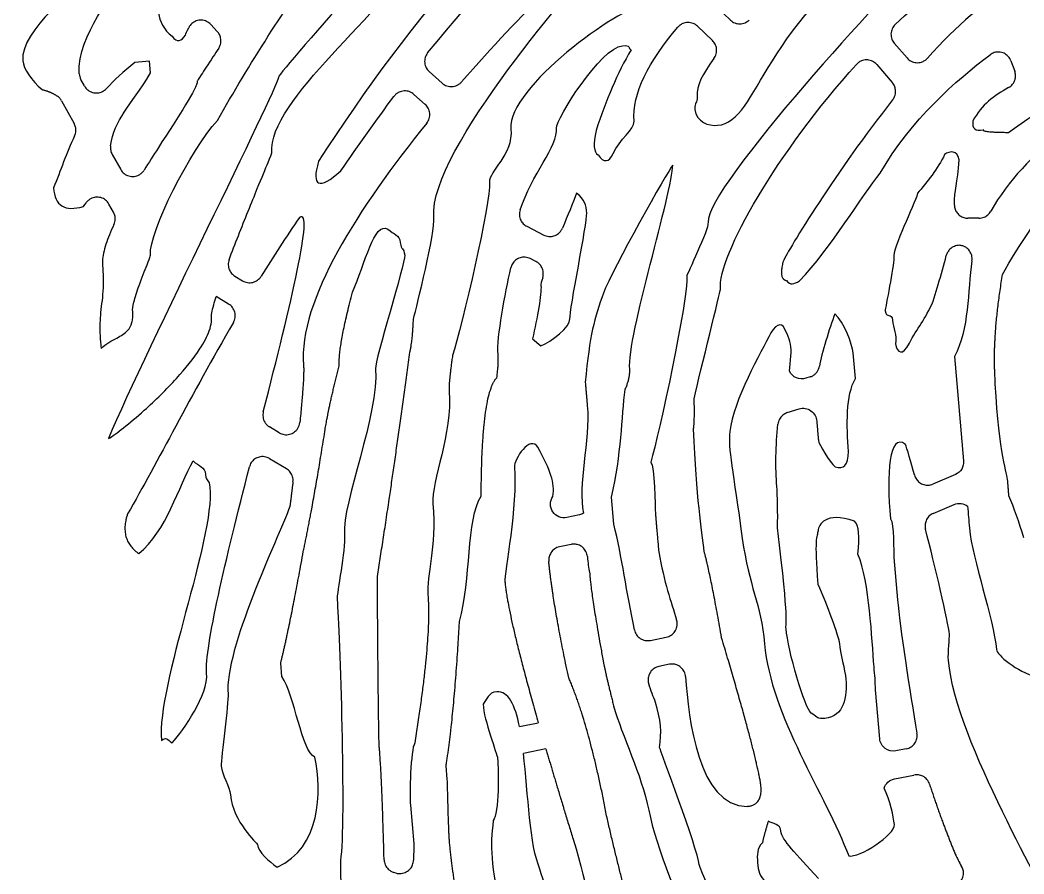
# Model space of a CAD drawing. Header units: inches. Extents: x -29.8 to 29.8, y -43 to 42.9.
# Drawn here: x -28.79 to -1.08, y -30.29 to -6.71 of the extents above; entities that cross this region are included whole.
import ezdxf

# ---------------------------------------------------------------- set-up
doc = ezdxf.new("R2010")
doc.units = ezdxf.units.IN
doc.header["$MEASUREMENT"] = 0

msp = doc.modelspace()

# ---------------------------------------------------------------- linework, layer by layer
for p, q in [((-9.186, -6.707), (-9.573, -6.338)), ((-23.527, -6.827), (-23.349, -7.019)), ((-10.095, -6.877), (-9.681, -7.272)), ((-4.309, -7.753), (-4.661, -7.345)), ((-5.142, -7.935), (-4.716, -8.43)), ((-1.439, -7.834), (-1.336, -8.115)), ((-17.139, -8.449), (-17.499, -8.13)), ((-27.016, -8.524), (-27.113, -8.347)), ((-17.923, -8.757), (-17.608, -9.036)), ((-27.646, -8.935), (-27.3, -9.563)), ((-26.249, -10.417), (-26.014, -10.835)), ((-26.215, -12.007), (-26.339, -11.787)), ((-2.326, -12.177), (-2.628, -12.177)), ((-14.807, -12.402), (-14.338, -12.642)), ((-14.553, -13.375), (-14.708, -13.295)), ((-22.865, -13.777), (-22.651, -13.906)), ((-3.59, -14.466), (-3.45, -14.007)), ((-23.036, -14.55), (-23.381, -14.342)), ((-14.646, -15.508), (-14.415, -15.704)), ((-5.735, -16.61), (-5.798, -15.896)), ((-21.637, -18.105), (-21.908, -17.944)), ((-21.909, -18.817), (-21.441, -19.095)), ((-12.403, -20.628), (-12.466, -19.887)), ((-13.585, -21.188), (-13.903, -21.256)), ((-4.673, -21.554), (-4.572, -22.715)), ((-11.394, -23.839), (-10.956, -23.752)), ((-21.566, -24.84), (-21.599, -24.464)), ((-10.87, -24.5), (-11.156, -24.556)), ((-15.009, -26.216), (-14.487, -26.113)), ((-14.278, -26.836), (-14.898, -26.959)), ((-17, -27.672), (-17.034, -27.301)), ((-18.017, -28.388), (-17.923, -29.459)), ((-19.951, -29.915), (-19.936, -31.458)), ((-18.415, -30.265), (-18.477, -30.246))]:
    msp.add_line(p, q)
msp.add_lwpolyline([(-25.19, -8.165), (-25.218, -7.844), (-25.625, -7.88)])
for points in [[(-6.983, -16.561), (-7.102, -16.599, -0.371338), (-7.552, -16.407), (-7.506, -15.887)], [(-2.999, -15.998), (-2.747, -18.88, -0.324987), (-2.974, -19.258), (-3.595, -19.521)], [(-7.614, -17.549), (-7.29, -17.446, -0.494873), (-6.801, -17.788)], [(-13.236, -20.325, -0.086664), (-13.355, -20.373), (-13.699, -20.446, -0.67863), (-14.086, -19.866)], [(-3.583, -20.331), (-3.006, -20.086, -0.26371), (-2.638, -20.128)], [(-4.33, -26.836), (-4.614, -26.892, -0.446199), (-5.061, -26.556), (-5.179, -25.208)], [(-4.942, -27.917, -0.271924), (-4.658, -27.665), (-4.117, -27.558)]]:
    msp.add_lwpolyline(points, format="xyb")
msp.add_ellipse((-245.726, -61.823), major_axis=(-238.199, -46.167), ratio=0.068602, start_param=3.127762, end_param=3.163836)
for points, degree in [([(-17.543, -7.614), (-14.777, -4.18), (-11.811, -1.671), (-7.852, 0.32)], 3), ([(-11.055, -0.4), (-14.924, -2.97), (-18.009, -6.646), (-20.554, -10.604)], 3), ([(-9.541, -9.612), (-8.347, -9.508), (-8.41, -6.754), (-4.391, -4.232)], 3), ([(-4.635, -6.829), (-3.251, -5.513), (-1.764, -4.525), (-0.461, -4.411)], 3), ([(-23.348, -9.478), (-22.453, -7.92), (-21.499, -6.381), (-20.397, -4.89)], 3), ([(-13.105, -4.798), (-13.311, -4.952), (-14.906, -6.46), (-16.607, -8.415)], 3), ([(-17.369, -12.141), (-17.53, -10.311), (-13.26, -5.527), (-12.867, -5.003)], 3), ([(-4.049, -5.146), (-4.557, -5.564), (-9.884, -11.34), (-9.801, -12.289)], 3), ([(-26.749, -5.272), (-27.209, -5.808), (-28.794, -6.991), (-28.72, -7.828)], 3), ([(-27.159, -8.188), (-27.224, -7.096), (-26.098, -5.93), (-26.125, -5.622)], 3), ([(-19.457, -5.699), (-20.445, -6.843), (-21.649, -8.185), (-21.664, -8.29)], 3), ([(-1.498, -5.93), (-2.131, -6.135), (-2.931, -6.848), (-3.746, -7.759)], 3), ([(-11.541, -6.28), (-12.255, -6.342), (-15.342, -8.58), (-15.244, -9.707)], 3), ([(-24.968, -6.51), (-24.948, -6.733), (-24.824, -6.979), (-24.597, -7.152)], 3), ([(-24.231, -7.119), (-24.215, -7.078), (-24.183, -7.007), (-24.139, -6.918)], 3), ([(-11.844, -9.499), (-11.91, -8.743), (-11.432, -7.84), (-10.639, -6.906)], 3), ([(-24.597, -7.152), (-24.461, -7.345), (-24.333, -7.289), (-24.231, -7.119)], 3), ([(-13.986, -9.687), (-14.007, -9.452), (-12.764, -7.466), (-12.161, -7.413)], 3), ([(-12.161, -7.413), (-11.938, -7.394), (-12.008, -7.477), (-11.926, -7.531)], 3), ([(-11.926, -7.531), (-12.312, -8.165), (-12.611, -8.918), (-12.894, -9.76)], 3), ([(-5.05, -10.935), (-4.207, -9.463), (-2.941, -8.356), (-2.016, -7.663)], 3), ([(-28.72, -7.828), (-28.701, -8.051), (-28.479, -8.378), (-28.185, -8.625)], 3), ([(-25.625, -7.88), (-25.937, -8.123), (-26.195, -8.361), (-26.412, -8.597)], 3), ([(-9.641, -7.77), (-9.951, -8.179), (-10.129, -8.537), (-10.106, -8.807)], 3), ([(-9.459, -14.148), (-9.541, -13.207), (-7.864, -10.319), (-5.704, -7.929)], 3), ([(-1.509, -9.808), (-0.64, -9.176), (0.744, -8.317), (1.06, -7.924)], 3), ([(-21.664, -8.29), (-21.719, -8.669), (-25.3, -15.759), (-26.355, -18.266)], 3), ([(-26.294, -10.179), (-26.186, -9.438), (-25.771, -9.108), (-25.19, -8.165)], 3), ([(-1.504, -8.571), (-1.905, -8.797), (-2.246, -9.036), (-2.49, -9.493)], 3), ([(-28.185, -8.625), (-27.962, -8.677), (-27.769, -8.802)], 2), ([(-19.935, -10.872), (-19.448, -10.153), (-18.962, -9.467), (-18.472, -8.813)], 3), ([(-10.106, -8.807), (-10.086, -9.031), (-10.183, -8.949), (-10.164, -9.172)], 3), ([(2.167, -8.679), (0.759, -9.125), (-1.023, -10.274), (-2, -11.988)], 3), ([(-4.706, -8.907), (-6.232, -10.842), (-7.591, -13.045), (-7.728, -13.37)], 3), ([(-10.164, -9.172), (-10.132, -9.529), (-9.775, -9.633), (-9.541, -9.612)], 3), ([(-17.565, -9.553), (-19.425, -11.845), (-21.123, -14.471), (-20.969, -16.234)], 3), ([(-14.992, -11.95), (-14.669, -10.973), (-13.943, -10.184), (-13.986, -9.687)], 3), ([(-12.417, -10.393), (-12.254, -10.005), (-11.825, -9.722), (-11.844, -9.499)], 3), ([(-2.49, -9.493), (-2.522, -9.706), (-2.425, -9.787), (-2.199, -9.735)], 3), ([(-27.29, -9.904), (-27.519, -10.386), (-27.671, -10.861), (-27.867, -11.339)], 3), ([(-15.244, -9.707), (-15.178, -10.454), (-15.863, -10.851), (-15.833, -11.197)], 3), ([(-12.894, -9.76), (-12.98, -10.137), (-12.96, -10.36), (-12.836, -10.43)], 3), ([(-2.199, -9.735), (-2.27, -9.799), (-1.509, -9.808)], 2), ([(-1.67, -13.73), (-1.409, -13.185), (0.478, -10.265), (1.304, -10.193)], 3), ([(-12.836, -10.43), (-12.68, -10.653), (-12.541, -10.641), (-12.417, -10.393)], 3), ([(-3.271, -10.414), (-3.449, -10.813), (-3.768, -11.189), (-4.018, -11.489)], 3), ([(-2.87, -10.563), (-2.915, -10.284), (-3.13, -10.324), (-3.271, -10.414)], 3), ([(-20.554, -10.604), (-20.757, -11.313), (-20.55, -11.402), (-19.935, -10.872)], 3), ([(-10.778, -10.713), (-10.907, -10.876), (-12.447, -13.587), (-12.688, -14.25)], 3), ([(-11.965, -16.346), (-12.042, -15.464), (-10.768, -11.389), (-10.778, -10.713)], 3), ([(-3.003, -11.814), (-3.016, -11.389), (-2.902, -11.238), (-2.87, -10.563)], 3), ([(-7.277, -13.912), (-6.414, -13.004), (-5.54, -11.531), (-5.05, -10.935)], 3), ([(-27.867, -11.339), (-27.838, -11.834), (-27.564, -12.006), (-27.045, -11.854)], 3), ([(-15.833, -11.197), (-15.791, -11.677), (-16.594, -15.181), (-16.855, -15.969)], 3), ([(-13.433, -11.483), (-13.536, -11.763), (-13.677, -12.107), (-13.821, -12.453)], 3), ([(-13.151, -12.042), (-13.17, -11.819), (-13.198, -11.655), (-13.433, -11.483)], 3), ([(-4.018, -11.489), (-4.114, -11.855), (-4.704, -12.978), (-4.677, -13.28)], 3), ([(-27.045, -11.854), (-27.019, -11.819), (-26.994, -11.785), (-26.971, -11.752)], 3), ([(-22.079, -17.53), (-21.325, -14.558), (-20.666, -11.884), (-21.08, -12.156)], 3), ([(-3.003, -11.814), (-3.002, -11.852), (-2.987, -11.929), (-2.932, -12.032), (-2.848, -12.113), (-2.743, -12.165), (-2.666, -12.177), (-2.628, -12.177)], 3), ([(-21.08, -12.156), (-21.453, -12.7), (-21.805, -13.244), (-22.139, -13.782)], 3), ([(-17.933, -14.968), (-17.843, -14.591), (-17.329, -12.599), (-17.369, -12.141)], 3), ([(-13.615, -14.961), (-13.634, -14.738), (-13.131, -12.265), (-13.151, -12.042)], 3), ([(-19.617, -14.22), (-19.263, -13.43), (-19.024, -12.264), (-18.64, -12.477)], 3), ([(-9.801, -12.289), (-9.783, -12.501), (-10.393, -13.746), (-10.39, -13.779)], 3), ([(-18.64, -12.477), (-18.483, -12.63), (-18.316, -12.629), (-18.297, -12.852)], 3), ([(-18.297, -12.852), (-18.277, -13.075), (-18.196, -12.978), (-18.176, -13.201)], 3), ([(-18.176, -13.201), (-18.157, -13.424), (-19.001, -16.107), (-18.982, -16.33)], 3), ([(-4.677, -13.28), (-4.659, -13.492), (-4.916, -14.661), (-4.91, -14.739)], 3), ([(-3.45, -14.007), (-3.366, -13.737), (-3.289, -13.464), (-3.224, -13.209)], 3), ([(-15.598, -15.944), (-15.64, -15.462), (-15.397, -14.252), (-15.246, -13.55)], 3), ([(-7.728, -13.37), (-7.857, -13.868), (-7.636, -13.898)], 2), ([(-2.516, -13.358), (-2.643, -14.2), (-2.588, -15.245), (-2.999, -15.998)], 3), ([(-14.367, -13.823), (-14.401, -13.927), (-14.418, -14.003), (-14.415, -14.042)], 3), ([(-10.39, -13.779), (-10.339, -14.371), (-11.162, -18.159), (-11.379, -18.912)], 3), ([(-1.889, -16.366), (-1.929, -15.268), (-1.67, -13.73)], 2), ([(-14.415, -14.042), (-14.395, -14.265), (-14.514, -14.935), (-14.646, -15.508)], 3), ([(-7.636, -13.898), (-7.525, -14.046), (-7.442, -13.995), (-7.277, -13.912)], 3), ([(-19.981, -16.255), (-20.02, -15.769), (-19.617, -14.22)], 2), ([(-12.688, -14.25), (-12.94, -14.946), (-13.07, -15.376), (-13.191, -16.72)], 3), ([(-10.185, -17.168), (-10.008, -16.367), (-9.456, -14.181), (-9.459, -14.148)], 3), ([(-4.241, -15.625), (-4.041, -15.225), (-3.792, -14.974), (-3.59, -14.466)], 3), ([(-14.415, -15.704), (-14.13, -15.588), (-13.595, -15.184), (-13.615, -14.961)], 3), ([(-6.305, -14.817), (-6.447, -15.227), (-6.669, -15.918), (-6.727, -16.266)], 3), ([(-5.798, -15.896), (-5.817, -15.673), (-6.042, -15.033), (-6.305, -14.817)], 3), ([(-4.91, -14.739), (-4.89, -14.962), (-4.727, -14.768), (-4.708, -14.991)], 3), ([(-22.906, -15.06), (-24.069, -17.059), (-24.999, -18.922), (-25.826, -20.347)], 3), ([(-18.033, -15.877), (-17.966, -15.626), (-17.933, -14.968)], 2), ([(-7.656, -15.305), (-7.737, -15.049), (-7.876, -15.061), (-8.072, -15.341)], 3), ([(-4.708, -14.991), (-4.688, -15.214), (-4.576, -15.409), (-4.631, -15.651)], 3), ([(-8.072, -15.341), (-8.334, -15.882), (-9.102, -17.188), (-9.204, -18.074)], 3), ([(-4.631, -15.651), (-4.584, -15.883), (-4.431, -16.012), (-4.241, -15.625)], 3), ([(-18.931, -22.07), (-18.537, -19.63), (-18.033, -15.877)], 2), ([(-16.855, -15.969), (-16.967, -16.738), (-16.948, -16.962)], 2), ([(-15.632, -16.583), (-15.578, -16.167), (-15.598, -15.944)], 2), ([(-20.969, -16.234), (-20.941, -16.558), (-21.072, -17.822)], 2), ([(-20.38, -18.065), (-20.26, -17.3), (-19.981, -16.255)], 2), ([(-18.982, -16.33), (-18.874, -17.557), (-19.913, -20.077), (-19.841, -20.902)], 3), ([(-12.089, -16.91), (-11.945, -16.569), (-11.965, -16.346)], 2), ([(-6.983, -16.561), (-6.957, -16.553), (-6.907, -16.531), (-6.84, -16.481), (-6.786, -16.419), (-6.747, -16.346), (-6.732, -16.293), (-6.727, -16.266)], 3), ([(-16.065, -19.853), (-16.052, -16.986), (-15.632, -16.583)], 2), ([(-5.922, -18.623), (-5.98, -17.925), (-5.999, -17.043), (-5.735, -16.61)], 3), ([(-1.534, -19.391), (-1.554, -19.168), (-1.813, -18.518), (-1.889, -16.366)], 3), ([(-13.191, -16.72), (-13.156, -17.124), (-13.136, -17.348)], 2), ([(-16.948, -16.962), (-16.847, -18.111), (-17.45, -19.445), (-17.396, -20.059)], 3), ([(-12.466, -19.887), (-12.188, -18.706), (-12.191, -17.666), (-12.089, -16.91)], 3), ([(-10.202, -17.995), (-10.167, -17.762), (-10.185, -17.168)], 2), ([(-13.136, -17.348), (-13.05, -18.33), (-13.421, -19.561), (-13.236, -20.325)], 3), ([(-9.906, -21.396), (-9.987, -20.745), (-10.114, -19.95), (-10.202, -17.995)], 3), ([(-7.903, -19.588), (-7.947, -19.083), (-7.932, -18.45), (-7.873, -17.868)], 3), ([(-6.801, -17.788), (-6.775, -18.095), (-6.755, -18.318)], 2), ([(-20.975, -21.385), (-20.693, -20.057), (-20.38, -18.065)], 2), ([(-14.498, -18.506), (-14.709, -18.155), (-15.165, -18.829), (-15.146, -19.053)], 3), ([(-9.204, -18.074), (-9.254, -18.528), (-9.11, -19.156), (-8.857, -21.023)], 3), ([(-4.35, -18.425), (-4.814, -18.075), (-4.875, -19.249), (-4.766, -20.486)], 3), ([(-14.086, -19.866), (-14.027, -19.472), (-14.153, -19.159), (-14.498, -18.506)], 3), ([(-6.755, -18.318), (-6.746, -18.419), (-6.453, -18.92), (-6.289, -19.042)], 3), ([(-4.105, -19.269), (-4.189, -18.941), (-4.319, -18.514), (-4.35, -18.425)], 3), ([(-6.289, -19.042), (-6.057, -19.133), (-5.935, -18.993), (-5.922, -18.623)], 3), ([(-25.518, -21.442), (-24.747, -20.829), (-24.418, -19.576), (-24.017, -18.884)], 3), ([(-24.017, -18.884), (-23.859, -19.037), (-23.692, -19.036), (-23.673, -19.259)], 3), ([(-23.643, -24.743), (-23.704, -24.042), (-23.11, -21.599), (-22.464, -19.047)], 3), ([(-15.146, -19.053), (-15.055, -20.09), (-15.428, -22), (-15.408, -22.224)], 3), ([(-11.379, -18.912), (-11.268, -19.015), (-11.271, -20.164), (-11.256, -20.331)], 3), ([(-23.673, -19.259), (-23.653, -19.482), (-23.572, -19.385), (-23.552, -19.608)], 3), ([(-4.105, -19.269), (-4.094, -19.311), (-4.058, -19.39), (-3.968, -19.485), (-3.85, -19.543), (-3.72, -19.558), (-3.635, -19.538), (-3.595, -19.521)], 3), ([(-1.496, -19.85), (-1.515, -19.614), (-1.534, -19.391)], 2), ([(-23.552, -19.608), (-23.425, -21.059), (-25.021, -25.054), (-24.892, -26.603)], 3), ([(-21.261, -19.463), (-21.301, -19.787), (-21.346, -20.142)], 2), ([(-7.884, -20.727), (-7.873, -20.342), (-7.884, -19.811), (-7.903, -19.588)], 3), ([(-16.663, -23.313), (-16.338, -22.163), (-16.478, -20.512), (-16.065, -19.853)], 3), ([(-1.082, -21.005), (-1.213, -20.58), (-1.36, -20.173), (-1.496, -19.85)], 3), ([(-21.346, -20.142), (-21.689, -21.068), (-23.16, -24.094), (-23.052, -25.321)], 3), ([(-17.396, -20.059), (-17.288, -21.297), (-17.584, -22.032), (-17.535, -22.59)], 3), ([(-2.638, -20.128), (-2.62, -20.351), (-2.605, -20.519), (-2.585, -20.742)], 3), ([(-25.826, -20.347), (-26.067, -21.053), (-25.518, -21.442)], 2), ([(-11.256, -20.331), (-11.242, -20.499), (-11.163, -21.395)], 2), ([(-5.757, -20.546), (-6.574, -20.274), (-6.753, -20.643), (-6.762, -20.815)], 3), ([(-4.766, -20.486), (-4.654, -20.595), (-4.685, -21.42), (-4.673, -21.554)], 3), ([(-11.833, -23.548), (-12.048, -22.528), (-12.181, -21.522), (-12.403, -20.628)], 3), ([(-7.649, -23.524), (-7.668, -23.3), (-7.552, -23.468), (-7.884, -20.727)], 3), ([(-5.665, -21.46), (-5.608, -20.969), (-5.639, -20.664), (-5.757, -20.546)], 3), ([(-3.139, -23.669), (-3.167, -23.352), (-3.546, -21.746), (-3.799, -20.77)], 3), ([(-2.585, -20.742), (-2.51, -21.601), (-1.917, -23.236), (-1.842, -24.095)], 3), ([(-19.841, -20.902), (-19.801, -21.36), (-20.059, -22.529), (-20.042, -22.719)], 3), ([(-8.857, -21.023), (-8.672, -22.367), (-8.34, -22.819), (-8.242, -23.935)], 3), ([(-6.762, -20.815), (-6.794, -20.976), (-6.878, -21.028), (-6.767, -22.284)], 3), ([(-21.599, -24.464), (-21.342, -23.432), (-20.975, -21.385)], 2), ([(-13.133, -21.526), (-13.12, -21.69), (-13.101, -21.844), (-13.07, -21.968)], 3), ([(-11.163, -21.395), (-11.016, -22.236), (-10.82, -22.771), (-10.669, -23.277)], 3), ([(-9.426, -23.772), (-9.742, -21.967), (-9.906, -21.396)], 2), ([(-5.219, -24.57), (-5.285, -23.811), (-5.339, -22.226), (-5.665, -21.46)], 3), ([(-13.649, -24.871), (-14.087, -22.831), (-14.198, -21.658)], 2), ([(-18.879, -26.755), (-18.899, -26.532), (-18.931, -22.07)], 2), ([(-13.07, -21.968), (-13.046, -22.482), (-12.698, -24.408)], 2), ([(-15.408, -22.224), (-15.324, -23.185), (-14.487, -26.113)], 2), ([(-6.767, -22.284), (-6.54, -22.811), (-6.193, -23.711), (-6.174, -23.934)], 3), ([(-20.042, -22.719), (-19.975, -23.489), (-19.79, -28.926), (-19.951, -29.915)], 3), ([(-17.535, -22.59), (-17.434, -23.739), (-17.897, -26.673)], 2), ([(-4.572, -22.715), (-4.508, -23.445), (-4.235, -25.27), (-4.034, -26.402)], 3), ([(-17.034, -27.301), (-16.807, -25.91), (-16.663, -23.313)], 2), ([(-6.951, -25.846), (-7.139, -25.724), (-7.599, -24.093), (-7.649, -23.524)], 3), ([(-8.361, -27.723), (-8.528, -26.775), (-9.426, -23.772)], 2), ([(-3.166, -24.391), (-3.185, -24.167), (-3.13, -23.769), (-3.139, -23.669)], 3), ([(-8.242, -23.935), (-8.069, -25.921), (-6.561, -28.095), (-5.919, -29.789)], 3), ([(-6.174, -23.934), (-6.154, -24.157), (-6.018, -24.685), (-5.999, -24.908)], 3), ([(-1.842, -24.095), (-1.831, -24.229), (-1.287, -24.707), (-0.728, -24.85)], 3), ([(-12.698, -24.408), (-12.618, -24.818), (-12.41, -25.643)], 2), ([(-5.179, -25.208), (-5.183, -24.983), (-5.199, -24.793), (-5.219, -24.57)], 3), ([(-0.301, -31.426), (-0.348, -30.89), (-2.966, -26.667), (-3.166, -24.391)], 3), ([(-24.598, -26.67), (-24.273, -26.303), (-23.591, -25.334), (-23.643, -24.743)], 3), ([(-20.659, -27.065), (-21.015, -26.902), (-21.223, -25.342), (-21.566, -24.84)], 3), ([(-12.591, -28.736), (-13.073, -26.188), (-13.649, -24.871)], 2), ([(-10.423, -24.841), (-10.341, -26.006), (-10.071, -28.416), (-8.725, -28.425)], 3), ([(-5.999, -24.908), (-5.957, -25.388), (-6.043, -25.947), (-6.578, -25.993)], 3), ([(-11.25, -25.558), (-11.318, -25.388), (-11.381, -25.216), (-11.439, -25.043)], 3), ([(-23.052, -25.321), (-23.033, -25.544), (-23.257, -27.093), (-23.238, -27.316)], 3), ([(-15.637, -25.257), (-15.861, -25.276), (-15.92, -25.475), (-16.012, -25.604)], 3), ([(-15.009, -26.216), (-15.128, -25.627), (-15.311, -25.228), (-15.637, -25.257)], 3), ([(-16.012, -25.604), (-15.994, -26.036), (-15.621, -26.987), (-15.611, -27.098)], 3), ([(-12.41, -25.643), (-12.172, -26.493), (-11.646, -27.518), (-11.438, -28.532)], 3), ([(-11.14, -26.797), (-11.075, -26.408), (-11.112, -25.995), (-11.25, -25.558)], 3), ([(-6.578, -25.993), (-6.801, -26.013), (-6.745, -25.979), (-6.951, -25.846)], 3), ([(-24.892, -26.603), (-24.762, -26.492), (-24.728, -26.579), (-24.598, -26.67)], 3), ([(-18.745, -29.896), (-18.804, -27.613), (-18.879, -26.755)], 2), ([(-17.897, -26.673), (-18.018, -26.868), (-18.042, -28.098), (-18.017, -28.388)], 3), ([(-14.278, -26.836), (-13.949, -27.96), (-13.525, -29.332)], 2), ([(-10.048, -30.03), (-10.085, -29.606), (-11.137, -26.831), (-11.14, -26.797)], 3), ([(-21.7, -30.103), (-20.496, -29.57), (-20.455, -28.023), (-20.659, -27.065)], 3), ([(-15.611, -27.098), (-15.584, -27.411), (-15.566, -28.613), (-15.731, -28.817)], 3), ([(-14.445, -30.155), (-14.728, -29.503), (-14.767, -28.098), (-14.898, -26.959)], 3), ([(-23.238, -27.316), (-23.218, -27.539), (-23.008, -27.881), (-22.989, -28.104)], 3), ([(-16.941, -29.374), (-16.961, -29.15), (-17, -27.672)], 2), ([(-8.725, -28.425), (-8.243, -28.389), (-8.361, -27.723)], 2), ([(-4.658, -28.928), (-4.677, -28.705), (-4.782, -28.253), (-4.942, -27.917)], 3), ([(-3.688, -27.81), (-3.351, -28.852), (-2.965, -29.77)], 2), ([(-22.989, -28.104), (-22.923, -28.851), (-22.242, -29.444), (-22.239, -29.477)], 3), ([(-11.438, -28.532), (-11.015, -30.595), (-8.92, -34.698), (-8.889, -35.055)], 3), ([(-15.731, -28.817), (-15.814, -29.589), (-15.828, -29.859), (-15.465, -31.636)], 3), ([(-11.901, -31.509), (-12.262, -30.163), (-12.591, -28.736)], 2), ([(-8.139, -28.83), (-8.235, -29.137), (-8.302, -29.427)], 2), ([(-7.79, -29.113), (-7.809, -28.889), (-8, -28.919), (-8.139, -28.83)], 3), ([(-5.919, -29.789), (-5.636, -29.866), (-4.634, -29.196), (-4.658, -28.928)], 3), ([(-16.688, -31.243), (-16.879, -30.088), (-16.941, -29.374)], 2), ([(-13.525, -29.332), (-13.085, -30.777), (-13.048, -31.44), (-12.498, -32.839)], 3), ([(-6.755, -30.415), (-7.386, -29.724), (-7.769, -29.347), (-7.79, -29.113)], 3), ([(-22.239, -29.477), (-22.219, -29.7), (-21.916, -29.931), (-21.7, -30.103)], 3), ([(-17.923, -29.459), (-17.915, -29.551), (-17.93, -29.66), (-17.933, -29.91)], 3), ([(-8.302, -29.427), (-8.454, -29.589), (-8.453, -29.755), (-8.433, -29.978)], 3), ([(-2.965, -29.77), (-2.933, -29.845), (-2.876, -29.953), (-2.801, -30.083)], 3), ([(-12.913, -35.317), (-12.966, -34.827), (-14.445, -30.155)], 2), ([(-8.035, -34.531), (-8.055, -34.308), (-10.028, -30.253), (-10.048, -30.03)], 3), ([(-8.433, -29.978), (-8.414, -30.202), (-8.386, -30.366), (-8.208, -30.496)], 3)]:
    msp.add_open_spline(points, degree=degree)
for points, knots in [([(-23.023, -13.324), (-22.943, -13.111), (-22.856, -12.888), (-22.768, -12.662), (-22.588, -12.204), (-22.401, -11.742), (-22.245, -11.362), (-22.121, -11.059), (-22.018, -10.809), (-21.947, -10.639), (-21.884, -10.484), (-21.848, -10.395), (-21.842, -10.377), (-21.842, -10.375), (-21.842, -10.374), (-21.842, -10.374), (-21.968, -8.923), (-18.669, -6.489), (-17.755, -4.723)], [0.480558, 0.480558, 0.480558, 0.480558, 0.510284, 0.510284, 0.510284, 0.5707434, 0.5707434, 0.5707434, 0.618705, 0.618705, 0.618705, 0.6623033, 0.6623033, 0.6623033, 0.6666667, 0.6666667, 0.6666667, 1, 1, 1, 1]), ([(-23.527, -6.827), (-23.56, -6.792), (-23.6, -6.763), (-23.688, -6.722), (-23.736, -6.71), (-23.834, -6.705), (-23.882, -6.713), (-23.974, -6.746), (-24.017, -6.771), (-24.089, -6.836), (-24.118, -6.875), (-24.139, -6.918)], [0, 0, 0, 0, 0.372089, 0.372089, 0.744178, 0.744178, 1.116267, 1.116267, 1.488355, 1.488355, 1.854835, 1.854835, 1.854835, 1.854835]), ([(-10.095, -6.877), (-10.13, -6.843), (-10.172, -6.817), (-10.262, -6.781), (-10.311, -6.773), (-10.409, -6.774), (-10.457, -6.785), (-10.528, -6.815), (-10.553, -6.83), (-10.6, -6.864), (-10.621, -6.884), (-10.639, -6.906)], [0, 0, 0, 0, 0.372089, 0.372089, 0.744178, 0.744178, 1.116267, 1.116267, 1.336114, 1.336114, 1.555961, 1.555961, 1.555961, 1.555961]), ([(-9.186, -6.707), (-9.151, -6.741), (-9.109, -6.767), (-9.018, -6.803), (-8.97, -6.811), (-8.872, -6.81), (-8.824, -6.799), (-8.738, -6.762), (-8.699, -6.737), (-8.667, -6.705)], [0, 0, 0, 0, 0.372089, 0.372089, 0.744178, 0.744178, 1.116267, 1.116267, 1.461918, 1.461918, 1.461918, 1.461918]), ([(-4.635, -6.829), (-4.67, -6.862), (-4.699, -6.902), (-4.739, -6.992), (-4.75, -7.04), (-4.753, -7.137), (-4.745, -7.186), (-4.712, -7.273), (-4.69, -7.311), (-4.661, -7.345)], [0, 0, 0, 0, 0.372089, 0.372089, 0.744178, 0.744178, 1.116267, 1.116267, 1.453778, 1.453778, 1.453778, 1.453778]), ([(-23.31, -7.478), (-23.283, -7.437), (-23.265, -7.392), (-23.247, -7.296), (-23.247, -7.246), (-23.264, -7.165), (-23.275, -7.133), (-23.306, -7.072), (-23.326, -7.044), (-23.349, -7.019)], [0, 0, 0, 0, 0.372089, 0.372089, 0.744178, 0.744178, 1.00363, 1.00363, 1.263082, 1.263082, 1.263082, 1.263082]), ([(-23.31, -7.478), (-23.365, -7.564), (-23.419, -7.647), (-23.469, -7.724), (-23.605, -7.932), (-23.717, -8.102), (-23.792, -8.217), (-23.867, -8.332), (-23.904, -8.391), (-23.904, -8.396), (-23.888, -8.572), (-24.412, -9.344), (-24.984, -10.239), (-25.111, -10.438), (-25.241, -10.643), (-25.368, -10.848)], [0.4197904, 0.4197904, 0.4197904, 0.4197904, 0.4323193, 0.4323193, 0.4323193, 0.4661597, 0.4661597, 0.4661597, 0.5, 0.5, 0.5, 0.6098364, 0.6098364, 0.6098364, 0.6341996, 0.6341996, 0.6341996, 0.6341996]), ([(-9.641, -7.77), (-9.611, -7.732), (-9.59, -7.687), (-9.565, -7.593), (-9.561, -7.544), (-9.573, -7.453), (-9.586, -7.412), (-9.624, -7.336), (-9.65, -7.301), (-9.681, -7.272)], [0, 0, 0, 0, 0.372089, 0.372089, 0.744178, 0.744178, 1.068959, 1.068959, 1.393741, 1.393741, 1.393741, 1.393741]), ([(-17.543, -7.614), (-17.573, -7.652), (-17.596, -7.696), (-17.624, -7.79), (-17.629, -7.839), (-17.619, -7.936), (-17.604, -7.983), (-17.56, -8.066), (-17.533, -8.101), (-17.499, -8.13)], [0, 0, 0, 0, 0.372089, 0.372089, 0.744178, 0.744178, 1.116267, 1.116267, 1.456261, 1.456261, 1.456261, 1.456261]), ([(-4.309, -7.753), (-4.277, -7.79), (-4.239, -7.821), (-4.152, -7.865), (-4.104, -7.878), (-4.007, -7.886), (-3.958, -7.881), (-3.88, -7.856), (-3.849, -7.841), (-3.793, -7.805), (-3.768, -7.783), (-3.746, -7.759)], [0, 0, 0, 0, 0.372089, 0.372089, 0.744178, 0.744178, 1.116267, 1.116267, 1.370192, 1.370192, 1.624117, 1.624117, 1.624117, 1.624117]), ([(-1.439, -7.834), (-1.456, -7.788), (-1.482, -7.746), (-1.547, -7.674), (-1.587, -7.645), (-1.675, -7.603), (-1.723, -7.591), (-1.815, -7.586), (-1.859, -7.592), (-1.942, -7.617), (-1.981, -7.637), (-2.016, -7.663)], [0, 0, 0, 0, 0.372089, 0.372089, 0.744178, 0.744178, 1.116267, 1.116267, 1.447663, 1.447663, 1.779059, 1.779059, 1.779059, 1.779059]), ([(-5.142, -7.935), (-5.174, -7.898), (-5.213, -7.868), (-5.3, -7.824), (-5.347, -7.81), (-5.444, -7.802), (-5.493, -7.808), (-5.571, -7.833), (-5.601, -7.847), (-5.657, -7.883), (-5.682, -7.904), (-5.704, -7.929)], [0, 0, 0, 0, 0.372089, 0.372089, 0.744178, 0.744178, 1.116267, 1.116267, 1.367972, 1.367972, 1.619678, 1.619678, 1.619678, 1.619678]), ([(-27.159, -8.188), (-27.157, -8.216), (-27.153, -8.244), (-27.137, -8.297), (-27.127, -8.323), (-27.113, -8.347)], [0, 0, 0, 0, 0.2117634, 0.2117634, 0.4235268, 0.4235268, 0.4235268, 0.4235268]), ([(-1.504, -8.571), (-1.461, -8.547), (-1.424, -8.515), (-1.363, -8.438), (-1.341, -8.394), (-1.317, -8.309), (-1.312, -8.27), (-1.315, -8.191), (-1.322, -8.152), (-1.336, -8.115)], [0, 0, 0, 0, 0.372089, 0.372089, 0.744178, 0.744178, 1.044652, 1.044652, 1.345126, 1.345126, 1.345126, 1.345126]), ([(-27.016, -8.524), (-26.993, -8.566), (-26.961, -8.604), (-26.885, -8.665), (-26.841, -8.688), (-26.748, -8.716), (-26.698, -8.721), (-26.605, -8.711), (-26.561, -8.699), (-26.479, -8.658), (-26.443, -8.63), (-26.412, -8.597)], [0, 0, 0, 0, 0.372089, 0.372089, 0.744178, 0.744178, 1.116267, 1.116267, 1.462757, 1.462757, 1.809248, 1.809248, 1.809248, 1.809248]), ([(-17.139, -8.449), (-17.102, -8.482), (-17.06, -8.507), (-16.967, -8.539), (-16.919, -8.546), (-16.821, -8.54), (-16.773, -8.528), (-16.706, -8.496), (-16.684, -8.483), (-16.643, -8.452), (-16.624, -8.434), (-16.607, -8.415)], [0, 0, 0, 0, 0.372089, 0.372089, 0.744178, 0.744178, 1.116267, 1.116267, 1.312102, 1.312102, 1.507938, 1.507938, 1.507938, 1.507938]), ([(-4.706, -8.907), (-4.676, -8.869), (-4.653, -8.825), (-4.626, -8.731), (-4.622, -8.682), (-4.632, -8.596), (-4.641, -8.559), (-4.671, -8.491), (-4.692, -8.459), (-4.716, -8.43)], [0, 0, 0, 0, 0.372089, 0.372089, 0.744178, 0.744178, 1.030395, 1.030395, 1.316612, 1.316612, 1.316612, 1.316612]), ([(-27.646, -8.935), (-27.66, -8.909), (-27.678, -8.884), (-27.72, -8.839), (-27.744, -8.819), (-27.769, -8.802)], [0, 0, 0, 0, 0.2335588, 0.2335588, 0.4671176, 0.4671176, 0.4671176, 0.4671176]), ([(-17.923, -8.757), (-17.96, -8.724), (-18.002, -8.699), (-18.095, -8.667), (-18.143, -8.66), (-18.241, -8.666), (-18.289, -8.678), (-18.36, -8.712), (-18.386, -8.728), (-18.433, -8.766), (-18.454, -8.788), (-18.472, -8.813)], [0, 0, 0, 0, 0.372089, 0.372089, 0.744178, 0.744178, 1.116267, 1.116267, 1.347331, 1.347331, 1.578396, 1.578396, 1.578396, 1.578396]), ([(-17.565, -9.553), (-17.534, -9.515), (-17.511, -9.472), (-17.483, -9.378), (-17.478, -9.329), (-17.488, -9.232), (-17.502, -9.185), (-17.546, -9.102), (-17.574, -9.066), (-17.608, -9.036)], [0, 0, 0, 0, 0.372089, 0.372089, 0.744178, 0.744178, 1.116267, 1.116267, 1.459836, 1.459836, 1.459836, 1.459836]), ([(-27.29, -9.904), (-27.269, -9.86), (-27.257, -9.813), (-27.253, -9.729), (-27.255, -9.694), (-27.271, -9.626), (-27.283, -9.593), (-27.3, -9.563)], [0, 0, 0, 0, 0.3720889, 0.3720889, 0.6379706, 0.6379706, 0.9038524, 0.9038524, 0.9038524, 0.9038524]), ([(-26.558, -15.775), (-26.432, -15.641), (-26.268, -15.565), (-26.121, -15.487), (-26.005, -15.426), (-25.901, -15.362), (-25.825, -15.277), (-25.77, -15.216), (-25.73, -15.145), (-25.707, -15.062), (-25.695, -15.02), (-25.687, -14.975), (-25.684, -14.928), (-25.681, -14.889), (-25.68, -14.845), (-25.683, -14.794), (-25.684, -14.782), (-25.684, -14.77), (-25.685, -14.758), (-25.691, -14.699), (-25.68, -14.61), (-25.652, -14.495), (-25.621, -14.366), (-25.569, -14.204), (-25.508, -14.037), (-25.434, -13.832), (-25.349, -13.622), (-25.288, -13.466), (-25.243, -13.353), (-25.212, -13.269), (-25.2, -13.223), (-25.195, -13.205), (-25.193, -13.193), (-25.193, -13.186), (-25.247, -12.572), (-24.08, -10.277), (-23.348, -9.478)], [0, 0, 0, 0, 0.125952, 0.125952, 0.125952, 0.225067, 0.225067, 0.225067, 0.296101, 0.296101, 0.296101, 0.331631, 0.331631, 0.331631, 0.360653, 0.360653, 0.360653, 0.367136, 0.367136, 0.367136, 0.429006, 0.429006, 0.429006, 0.498234, 0.498234, 0.498234, 0.58245, 0.58245, 0.58245, 0.643329, 0.643329, 0.643329, 0.666667, 0.666667, 0.666667, 1, 1, 1, 1]), ([(-26.294, -10.179), (-26.3, -10.219), (-26.299, -10.261), (-26.284, -10.342), (-26.27, -10.381), (-26.249, -10.417)], [0, 0, 0, 0, 0.3137943, 0.3137943, 0.6275887, 0.6275887, 0.6275887, 0.6275887]), ([(-26.014, -10.835), (-25.99, -10.878), (-25.958, -10.915), (-25.881, -10.976), (-25.837, -10.999), (-25.744, -11.025), (-25.694, -11.03), (-25.597, -11.019), (-25.55, -11.004), (-25.479, -10.965), (-25.453, -10.946), (-25.405, -10.901), (-25.385, -10.876), (-25.368, -10.848)], [0, 0, 0, 0, 0.372089, 0.372089, 0.744178, 0.744178, 1.116267, 1.116267, 1.488355, 1.488355, 1.735731, 1.735731, 1.983106, 1.983106, 1.983106, 1.983106]), ([(-26.339, -11.787), (-26.363, -11.744), (-26.395, -11.707), (-26.472, -11.646), (-26.516, -11.624), (-26.61, -11.597), (-26.659, -11.592), (-26.756, -11.603), (-26.803, -11.618), (-26.87, -11.655), (-26.893, -11.671), (-26.936, -11.708), (-26.955, -11.729), (-26.971, -11.752)], [0, 0, 0, 0, 0.372089, 0.372089, 0.744178, 0.744178, 1.116267, 1.116267, 1.488355, 1.488355, 1.702858, 1.702858, 1.91736, 1.91736, 1.91736, 1.91736]), ([(-26.202, -12.349), (-26.181, -12.304), (-26.17, -12.256), (-26.166, -12.173), (-26.169, -12.138), (-26.185, -12.07), (-26.198, -12.037), (-26.215, -12.007)], [0, 0, 0, 0, 0.3720889, 0.3720889, 0.6380184, 0.6380184, 0.9039479, 0.9039479, 0.9039479, 0.9039479]), ([(-14.992, -11.95), (-15.007, -11.997), (-15.013, -12.046), (-15.006, -12.143), (-14.994, -12.191), (-14.954, -12.27), (-14.931, -12.303), (-14.875, -12.36), (-14.842, -12.383), (-14.807, -12.402)], [0, 0, 0, 0, 0.372089, 0.372089, 0.744178, 0.744178, 1.048181, 1.048181, 1.352184, 1.352184, 1.352184, 1.352184]), ([(-2.326, -12.177), (-2.277, -12.177), (-2.229, -12.168), (-2.145, -12.134), (-2.11, -12.112), (-2.047, -12.057), (-2.021, -12.024), (-2, -11.988)], [0, 0, 0, 0, 0.372089, 0.372089, 0.688807, 0.688807, 1.005525, 1.005525, 1.005525, 1.005525]), ([(-26.202, -12.349), (-26.293, -12.545), (-26.368, -12.73), (-26.422, -12.899), (-26.477, -13.069), (-26.511, -13.223), (-26.518, -13.356), (-26.521, -13.4), (-26.52, -13.441), (-26.517, -13.481), (-26.496, -13.716), (-26.493, -13.92), (-26.502, -14.103), (-26.514, -14.349), (-26.547, -14.556), (-26.57, -14.785), (-26.588, -14.971), (-26.599, -15.174), (-26.587, -15.425), (-26.582, -15.532), (-26.572, -15.649), (-26.558, -15.775)], [0.6954018, 0.6954018, 0.6954018, 0.6954018, 0.7216139, 0.7216139, 0.7216139, 0.7482333, 0.7482333, 0.7482333, 0.7570653, 0.7570653, 0.7570653, 0.8190516, 0.8190516, 0.8190516, 0.9027426, 0.9027426, 0.9027426, 0.9706864, 0.9706864, 0.9706864, 1, 1, 1, 1]), ([(-14.338, -12.642), (-14.295, -12.664), (-14.248, -12.678), (-14.15, -12.686), (-14.101, -12.681), (-14.008, -12.651), (-13.965, -12.628), (-13.904, -12.577), (-13.883, -12.555), (-13.848, -12.507), (-13.833, -12.48), (-13.821, -12.453)], [0, 0, 0, 0, 0.372089, 0.372089, 0.744178, 0.744178, 1.116267, 1.116267, 1.345931, 1.345931, 1.575595, 1.575595, 1.575595, 1.575595]), ([(-2.861, -12.927), (-2.91, -12.927), (-2.958, -12.937), (-3.048, -12.974), (-3.09, -13.001), (-3.148, -13.059), (-3.169, -13.086), (-3.203, -13.145), (-3.216, -13.176), (-3.224, -13.209)], [0, 0, 0, 0, 0.372089, 0.372089, 0.744178, 0.744178, 1.002154, 1.002154, 1.260131, 1.260131, 1.260131, 1.260131]), ([(-2.516, -13.358), (-2.508, -13.309), (-2.511, -13.26), (-2.534, -13.165), (-2.554, -13.121), (-2.612, -13.042), (-2.648, -13.008), (-2.715, -12.966), (-2.743, -12.954), (-2.801, -12.935), (-2.831, -12.929), (-2.861, -12.927)], [0, 0, 0, 0, 0.372089, 0.372089, 0.744178, 0.744178, 1.116267, 1.116267, 1.347358, 1.347358, 1.57845, 1.57845, 1.57845, 1.57845]), ([(-14.708, -13.295), (-14.752, -13.273), (-14.799, -13.259), (-14.897, -13.251), (-14.946, -13.256), (-15.039, -13.286), (-15.082, -13.309), (-15.151, -13.367), (-15.179, -13.399), (-15.222, -13.47), (-15.237, -13.509), (-15.246, -13.55)], [0, 0, 0, 0, 0.372089, 0.372089, 0.744178, 0.744178, 1.116267, 1.116267, 1.433747, 1.433747, 1.751226, 1.751226, 1.751226, 1.751226]), ([(-23.023, -13.324), (-23.04, -13.37), (-23.048, -13.418), (-23.045, -13.516), (-23.034, -13.564), (-22.999, -13.643), (-22.978, -13.676), (-22.928, -13.733), (-22.898, -13.758), (-22.865, -13.777)], [0, 0, 0, 0, 0.372089, 0.372089, 0.744178, 0.744178, 1.035129, 1.035129, 1.326081, 1.326081, 1.326081, 1.326081]), ([(-14.367, -13.823), (-14.352, -13.776), (-14.347, -13.727), (-14.354, -13.63), (-14.368, -13.582), (-14.408, -13.504), (-14.431, -13.472), (-14.486, -13.416), (-14.518, -13.393), (-14.553, -13.375)], [0, 0, 0, 0, 0.372089, 0.372089, 0.744178, 0.744178, 1.043934, 1.043934, 1.34369, 1.34369, 1.34369, 1.34369]), ([(-22.651, -13.906), (-22.61, -13.931), (-22.563, -13.948), (-22.467, -13.963), (-22.417, -13.961), (-22.322, -13.938), (-22.278, -13.917), (-22.199, -13.86), (-22.165, -13.824), (-22.139, -13.782)], [0, 0, 0, 0, 0.372089, 0.372089, 0.744178, 0.744178, 1.116267, 1.116267, 1.48855, 1.48855, 1.48855, 1.48855]), ([(-26.355, -18.266), (-26.151, -18.145), (-25.771, -17.848), (-25.364, -17.482), (-25.064, -17.212), (-24.751, -16.905), (-24.475, -16.602), (-24.221, -16.322), (-23.999, -16.046), (-23.836, -15.796), (-23.715, -15.611), (-23.626, -15.441), (-23.572, -15.291), (-23.54, -15.202), (-23.52, -15.122), (-23.513, -15.039), (-23.509, -15.002), (-23.509, -14.964), (-23.512, -14.927), (-23.517, -14.866), (-23.497, -14.749), (-23.449, -14.572), (-23.431, -14.504), (-23.408, -14.427), (-23.381, -14.342)], [0, 0, 0, 0, 0.1082298, 0.1082298, 0.1082298, 0.1880699, 0.1880699, 0.1880699, 0.2618401, 0.2618401, 0.2618401, 0.3163992, 0.3163992, 0.3163992, 0.3487482, 0.3487482, 0.3487482, 0.3635334, 0.3635334, 0.3635334, 0.4082423, 0.4082423, 0.4082423, 0.4255368, 0.4255368, 0.4255368, 0.4255368]), ([(-22.906, -15.06), (-22.881, -15.017), (-22.865, -14.971), (-22.852, -14.874), (-22.854, -14.825), (-22.879, -14.73), (-22.9, -14.686), (-22.958, -14.608), (-22.995, -14.575), (-23.036, -14.55)], [0, 0, 0, 0, 0.372089, 0.372089, 0.744178, 0.744178, 1.116267, 1.116267, 1.48639, 1.48639, 1.48639, 1.48639]), ([(-22.079, -17.53), (-22.091, -17.577), (-22.094, -17.626), (-22.08, -17.723), (-22.064, -17.77), (-22.023, -17.839), (-22.004, -17.864), (-21.96, -17.909), (-21.935, -17.928), (-21.908, -17.944)], [0, 0, 0, 0, 0.372089, 0.372089, 0.744178, 0.744178, 0.984072, 0.984072, 1.223966, 1.223966, 1.223966, 1.223966]), ([(-7.614, -17.549), (-7.66, -17.564), (-7.703, -17.588), (-7.778, -17.651), (-7.809, -17.689), (-7.854, -17.775), (-7.868, -17.821), (-7.873, -17.868)], [0, 0, 0, 0, 0.372089, 0.372089, 0.744178, 0.744178, 1.108527, 1.108527, 1.108527, 1.108527]), ([(-21.637, -18.105), (-21.595, -18.13), (-21.549, -18.147), (-21.452, -18.161), (-21.403, -18.159), (-21.308, -18.136), (-21.263, -18.115), (-21.185, -18.057), (-21.151, -18.021), (-21.111, -17.956), (-21.099, -17.93), (-21.081, -17.877), (-21.075, -17.85), (-21.072, -17.822)], [0, 0, 0, 0, 0.372089, 0.372089, 0.744178, 0.744178, 1.116267, 1.116267, 1.488355, 1.488355, 1.701393, 1.701393, 1.91443, 1.91443, 1.91443, 1.91443]), ([(-21.909, -18.817), (-21.951, -18.792), (-21.997, -18.775), (-22.094, -18.761), (-22.143, -18.763), (-22.238, -18.786), (-22.283, -18.807), (-22.357, -18.862), (-22.387, -18.893), (-22.436, -18.965), (-22.454, -19.005), (-22.464, -19.047)], [0, 0, 0, 0, 0.372089, 0.372089, 0.744178, 0.744178, 1.116267, 1.116267, 1.446736, 1.446736, 1.777206, 1.777206, 1.777206, 1.777206]), ([(-21.261, -19.463), (-21.255, -19.415), (-21.259, -19.365), (-21.284, -19.271), (-21.306, -19.227), (-21.365, -19.151), (-21.401, -19.119), (-21.441, -19.095)], [0, 0, 0, 0, 0.372089, 0.372089, 0.744178, 0.744178, 1.104218, 1.104218, 1.104218, 1.104218]), ([(-3.583, -20.331), (-3.628, -20.35), (-3.669, -20.378), (-3.737, -20.447), (-3.765, -20.488), (-3.799, -20.571), (-3.808, -20.61), (-3.813, -20.691), (-3.81, -20.731), (-3.799, -20.77)], [0, 0, 0, 0, 0.372089, 0.372089, 0.744178, 0.744178, 1.052145, 1.052145, 1.360112, 1.360112, 1.360112, 1.360112]), ([(-13.903, -21.256), (-13.95, -21.266), (-13.996, -21.285), (-14.076, -21.341), (-14.111, -21.376), (-14.161, -21.452), (-14.178, -21.491), (-14.199, -21.573), (-14.202, -21.616), (-14.198, -21.658)], [0, 0, 0, 0, 0.372089, 0.372089, 0.744178, 0.744178, 1.067308, 1.067308, 1.390439, 1.390439, 1.390439, 1.390439]), ([(-13.133, -21.526), (-13.137, -21.477), (-13.15, -21.43), (-13.194, -21.343), (-13.224, -21.304), (-13.298, -21.24), (-13.341, -21.215), (-13.419, -21.189), (-13.452, -21.183), (-13.519, -21.179), (-13.552, -21.181), (-13.585, -21.188)], [0, 0, 0, 0, 0.372089, 0.372089, 0.744178, 0.744178, 1.116267, 1.116267, 1.371253, 1.371253, 1.626239, 1.626239, 1.626239, 1.626239]), ([(-10.956, -23.752), (-10.908, -23.743), (-10.863, -23.724), (-10.781, -23.67), (-10.746, -23.636), (-10.691, -23.555), (-10.672, -23.509), (-10.655, -23.431), (-10.653, -23.4), (-10.655, -23.338), (-10.66, -23.307), (-10.669, -23.277)], [0, 0, 0, 0, 0.372089, 0.372089, 0.744178, 0.744178, 1.116267, 1.116267, 1.353102, 1.353102, 1.589938, 1.589938, 1.589938, 1.589938]), ([(-11.833, -23.548), (-11.823, -23.596), (-11.804, -23.641), (-11.749, -23.722), (-11.714, -23.757), (-11.632, -23.811), (-11.587, -23.829), (-11.491, -23.848), (-11.442, -23.848), (-11.394, -23.839)], [0, 0, 0, 0, 0.372089, 0.372089, 0.744178, 0.744178, 1.116267, 1.116267, 1.488953, 1.488953, 1.488953, 1.488953]), ([(-11.156, -24.556), (-11.204, -24.566), (-11.249, -24.585), (-11.331, -24.638), (-11.366, -24.673), (-11.42, -24.754), (-11.44, -24.799), (-11.457, -24.879), (-11.459, -24.913), (-11.455, -24.979), (-11.449, -25.011), (-11.439, -25.043)], [0, 0, 0, 0, 0.372089, 0.372089, 0.744178, 0.744178, 1.116267, 1.116267, 1.368672, 1.368672, 1.621078, 1.621078, 1.621078, 1.621078]), ([(-10.423, -24.841), (-10.427, -24.793), (-10.44, -24.745), (-10.483, -24.658), (-10.513, -24.618), (-10.586, -24.554), (-10.629, -24.529), (-10.706, -24.502), (-10.739, -24.496), (-10.805, -24.491), (-10.838, -24.493), (-10.87, -24.5)], [0, 0, 0, 0, 0.372089, 0.372089, 0.744178, 0.744178, 1.116267, 1.116267, 1.367684, 1.367684, 1.619102, 1.619102, 1.619102, 1.619102]), ([(-4.33, -26.836), (-4.283, -26.826), (-4.237, -26.807), (-4.156, -26.753), (-4.12, -26.719), (-4.066, -26.638), (-4.046, -26.593), (-4.026, -26.498), (-4.026, -26.449), (-4.034, -26.402)], [0, 0, 0, 0, 0.372089, 0.372089, 0.744178, 0.744178, 1.116267, 1.116267, 1.48247, 1.48247, 1.48247, 1.48247]), ([(-3.688, -27.81), (-3.703, -27.764), (-3.727, -27.721), (-3.79, -27.646), (-3.828, -27.616), (-3.909, -27.574), (-3.95, -27.561), (-4.033, -27.549), (-4.076, -27.55), (-4.117, -27.558)], [0, 0, 0, 0, 0.372089, 0.372089, 0.744178, 0.744178, 1.066172, 1.066172, 1.388166, 1.388166, 1.388166, 1.388166]), ([(-18.745, -29.896), (-18.744, -29.945), (-18.733, -29.993), (-18.694, -30.083), (-18.665, -30.123), (-18.609, -30.178), (-18.585, -30.196), (-18.533, -30.226), (-18.505, -30.238), (-18.477, -30.246)], [0, 0, 0, 0, 0.372089, 0.372089, 0.744178, 0.744178, 0.972375, 0.972375, 1.200572, 1.200572, 1.200572, 1.200572]), ([(-18.415, -30.265), (-18.368, -30.278), (-18.319, -30.283), (-18.222, -30.273), (-18.175, -30.259), (-18.088, -30.213), (-18.05, -30.181), (-17.992, -30.111), (-17.971, -30.074), (-17.942, -29.994), (-17.934, -29.952), (-17.933, -29.91)], [0, 0, 0, 0, 0.372089, 0.372089, 0.744178, 0.744178, 1.116267, 1.116267, 1.439498, 1.439498, 1.762729, 1.762729, 1.762729, 1.762729]), ([(-2.882, -30.557), (-2.845, -30.525), (-2.814, -30.486), (-2.77, -30.4), (-2.756, -30.352), (-2.748, -30.265), (-2.751, -30.227), (-2.768, -30.152), (-2.782, -30.116), (-2.801, -30.083)], [0, 0, 0, 0, 0.372089, 0.372089, 0.744178, 0.744178, 1.036963, 1.036963, 1.329748, 1.329748, 1.329748, 1.329748])]:
    msp.add_open_spline(points, degree=3, knots=knots)

doc.saveas('drawing.dxf')
